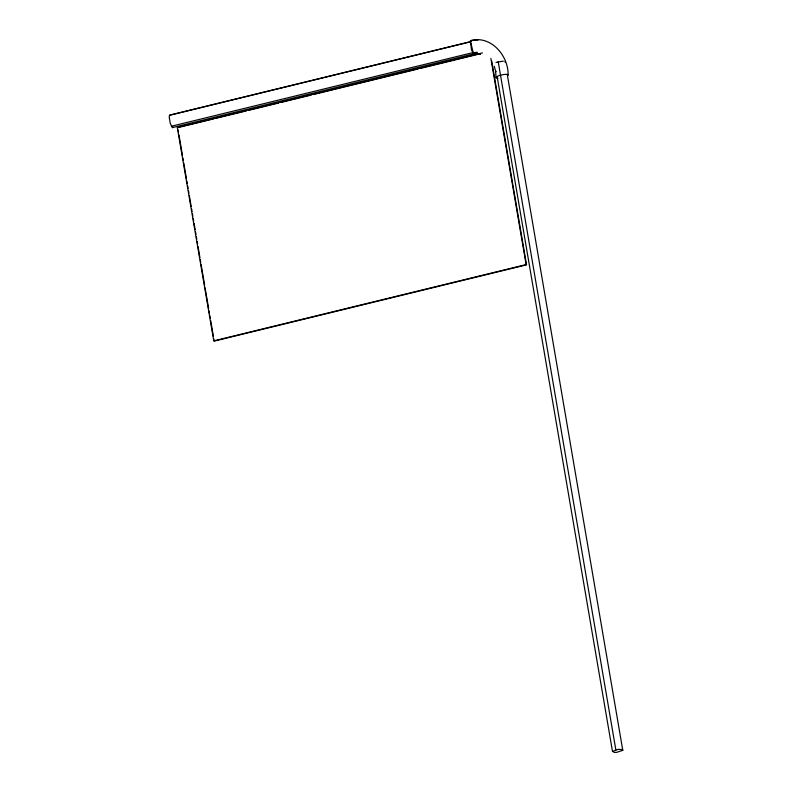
<?xml version="1.0" encoding="UTF-8"?>
<svg xmlns="http://www.w3.org/2000/svg" width="792" height="792" viewBox="0 0 792 792"><rect width="100%" height="100%" fill="white"/><g stroke="black" fill="none" stroke-linecap="round" stroke-linejoin="round"><path stroke-width="1.19" d="M470.854 41.58L170.221 114.989L169.478 115.315L169.221 117.246L170.3 123.552L172.379 127.611L474.943 53.589L473.715 54.222L471.418 49.738L470.507 40.63C491.02 34.858 508.731 55.915 508.118 75.319A6.356 1.435 -12.5 0 0 504.851 74.418A6.356 1.435 -12.5 0 0 497.435 76.309L495.96 77.289L496.109 78.012L497.93 78.24M612.473 751.341L618.522 749.321L622.532 749.638L622.779 750.321L616.73 752.351L614.275 752.4L612.473 751.341L497.138 76.616M172.379 127.611L173.121 127.294M495.99 62.39L503.356 61.142M169.478 115.315L471.29 41.62M171.349 126.245L473.161 52.549L474.2 53.915M482.437 52.906L177.289 127.423L213.771 340.867L526.126 264.587L490.882 58.43M177.715 127.67L213.761 118.869M216.157 118.285L246.193 110.949M248.599 110.365L278.626 103.029M281.031 102.445L311.068 95.109M313.474 94.525L411.979 70.468M413.186 70.171L417.988 69.003M420.394 68.419L480.457 53.747M470.507 40.63L478.12 39.976M472.577 52.708L477.477 52.292M474.537 53.866L476.992 53.658M473.715 54.222L480.358 54.262M473.161 52.549L471.042 43.54M504.91 61.509L505.157 62.202M494.218 66.201L495.832 71.755L495.634 70.983L495.99 77.091M507.236 74.379L622.779 750.321M498.208 61.657L615.829 749.777M491.723 61.103L526.551 264.845L214.196 341.114L213.79 338.689M178.131 130.096L178.546 132.521M178.962 134.947L182.487 155.569M182.903 157.994L183.318 160.42M183.724 162.845L186.427 178.606M186.833 181.031L187.249 183.457M187.664 185.882L188.08 188.308M188.496 190.733L188.912 193.159M189.328 195.584L191.189 206.504M191.605 208.93L192.02 211.355M192.436 213.781L192.852 216.206M193.268 218.632L193.674 221.057M194.09 223.483L195.129 229.541M195.545 231.967L195.961 234.392M196.376 236.818L196.792 239.243M197.198 241.669L197.614 244.094M198.03 246.52L199.901 257.44M200.317 259.865L200.722 262.291M201.138 264.716L204.663 285.328M205.078 287.753L208.603 308.375M209.019 310.801L209.435 313.226M209.85 315.652L210.266 318.077M210.672 320.503L213.375 336.263"/></g></svg>
